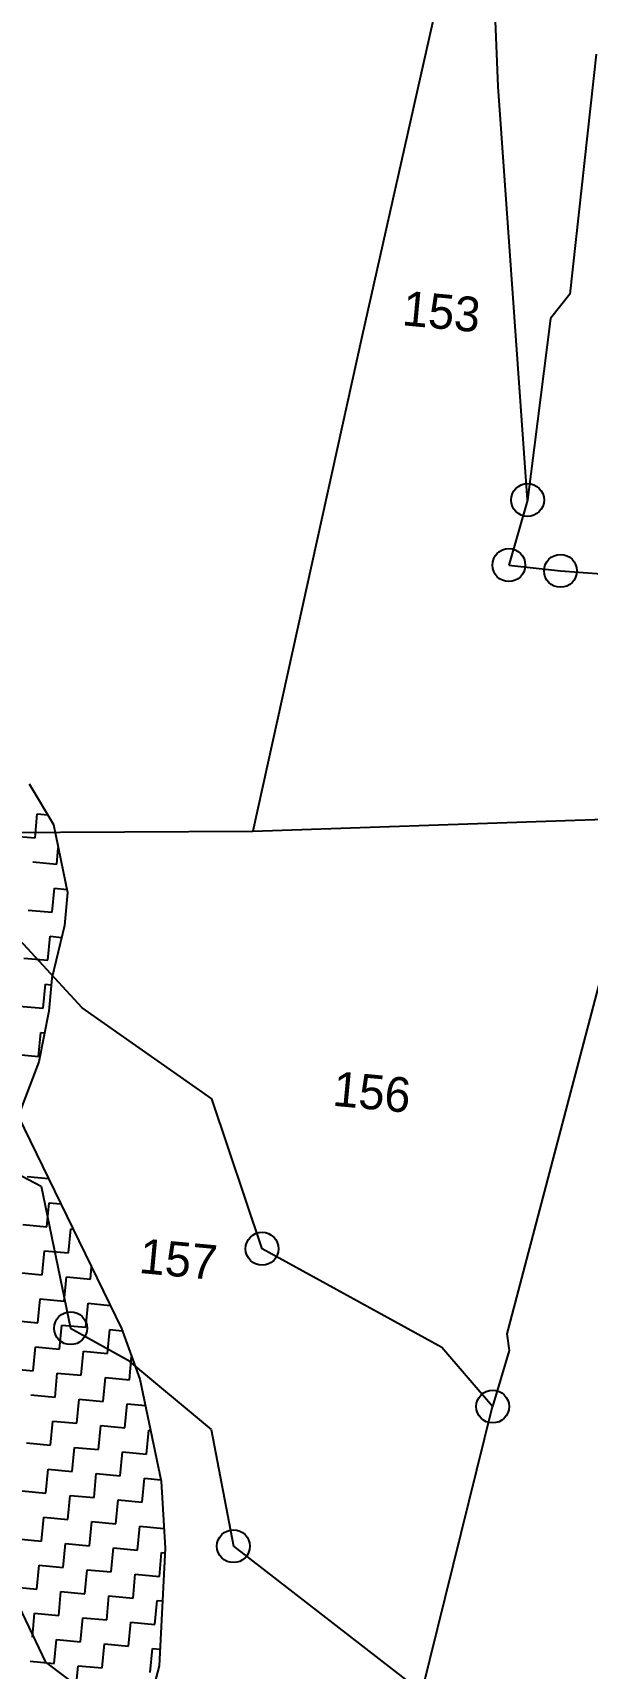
# Model space of a CAD drawing. Header units: metres. Extents: x 279090 to 282389, y 2073542 to 2078104.
# Drawn here: x 280161.1 to 280305, y 2076403.3 to 2076828.3 of the extents above; entities that cross this region are included whole.
import ezdxf
from ezdxf.enums import TextEntityAlignment as Align

# ---------------------------------------------------------------- set-up
doc = ezdxf.new("R2010")
doc.units = ezdxf.units.M
doc.header["$LTSCALE"] = 0.3
doc.header["$MEASUREMENT"] = 0
for name, color, linetype in [('POLY_HATCH', 12, 'Continuous'), ('POLY_PARCEL', 6, 'Continuous'), ('TEXT_PARCEL', 7, 'Continuous')]:
    doc.layers.add(name, color=color, linetype=linetype)
doc.styles.add('TEXT_MAP', font='', dxfattribs={"height": 1.8})
doc.styles.get('TEXT_MAP').set_extended_font_data('Kruti Dev 050')

msp = doc.modelspace()

# ---------------------------------------------------------------- linework, layer by layer
for centre in [(280289.56, 2076706.84), (280284.7, 2076689.94), (280298.1, 2076688.43), (280220.65, 2076512.3), (280170.96, 2076491.65), (280280.5, 2076471.3), (280213.22, 2076435.01)]:
    msp.add_circle(centre, 4.27)
at = {"layer": 'POLY_HATCH'}
for p, q in [((280160.19, 2076633.13), (280166.52, 2076622.54)), ((280166.52, 2076622.54), (280170.19, 2076604.86)), ((280170.19, 2076604.86), (280169.38, 2076596.27)), ((280169.38, 2076596.27), (280166.09, 2076582.58)), ((280166.09, 2076582.58), (280165.28, 2076573.99)), ((280165.28, 2076573.99), (280162.71, 2076560.9)), ((280162.71, 2076560.9), (280157.38, 2076546.73)), ((280157.38, 2076546.73), (280184.17, 2076491.54)), ((280184.17, 2076491.54), (280188.94, 2076478.43)), ((280188.94, 2076478.43), (280194.44, 2076451.91)), ((280194.44, 2076451.91), (280195.46, 2076434.48)), ((280195.46, 2076434.48), (280193.92, 2076403.96)), ((280193.92, 2076403.96), (280190.75, 2076391.6))]:
    msp.add_line(p, q, dxfattribs=at)
at = {"layer": 'POLY_HATCH', "linetype": 'Continuous'}
for p, q in [((280161.72, 2076619.03), (280162.31, 2076625.27)), ((280162.31, 2076625.27), (280165.04, 2076625.01)), ((280155.48, 2076619.62), (280161.72, 2076619.03)), ((280167.37, 2076612.2), (280167.77, 2076616.5)), ((280161.13, 2076612.79), (280167.37, 2076612.2)), ((280166.19, 2076599.72), (280166.78, 2076605.96)), ((280166.78, 2076605.96), (280170.02, 2076605.66)), ((280159.95, 2076600.31), (280166.19, 2076599.72)), ((280165.02, 2076587.25), (280165.61, 2076593.48)), ((280165.61, 2076593.48), (280168.64, 2076593.2)), ((280158.78, 2076587.83), (280165.02, 2076587.25)), ((280163.84, 2076574.77), (280164.43, 2076581.01)), ((280164.43, 2076581.01), (280165.93, 2076580.87)), ((280157.6, 2076575.36), (280163.84, 2076574.77)), ((280162.66, 2076562.29), (280163.25, 2076568.53)), ((280163.25, 2076568.53), (280164.19, 2076568.44)), ((280156.43, 2076562.88), (280162.66, 2076562.29)), ((280159.72, 2076531.09), (280165.22, 2076530.57)), ((280164.79, 2076518.03), (280165.38, 2076524.27)), ((280165.38, 2076524.27), (280168.43, 2076523.98)), ((280158.55, 2076518.61), (280164.79, 2076518.03)), ((280170.44, 2076511.2), (280171.03, 2076517.44)), ((280171.03, 2076517.44), (280171.63, 2076517.38)), ((280163.61, 2076505.55), (280164.2, 2076511.79)), ((280164.2, 2076511.79), (280170.44, 2076511.2)), ((280176.09, 2076504.37), (280176.39, 2076507.58)), ((280157.37, 2076506.14), (280163.61, 2076505.55)), ((280169.26, 2076498.72), (280169.85, 2076504.96)), ((280169.85, 2076504.96), (280176.09, 2076504.37)), ((280162.43, 2076493.07), (280163.02, 2076499.31)), ((280163.02, 2076499.31), (280169.26, 2076498.72)), ((280174.91, 2076491.89), (280175.5, 2076498.13)), ((280175.5, 2076498.13), (280181.24, 2076497.59)), ((280156.2, 2076493.66), (280162.43, 2076493.07)), ((280168.09, 2076486.24), (280168.67, 2076492.48)), ((280168.67, 2076492.48), (280174.91, 2076491.89)), ((280180.56, 2076485.07), (280181.15, 2076491.31)), ((280181.15, 2076491.31), (280184.37, 2076491)), ((280161.26, 2076480.59), (280161.85, 2076486.83)), ((280161.85, 2076486.83), (280168.09, 2076486.24)), ((280173.74, 2076479.42), (280174.33, 2076485.65)), ((280174.33, 2076485.65), (280180.56, 2076485.07)), ((280186.22, 2076478.24), (280186.79, 2076484.34)), ((280155.02, 2076481.18), (280161.26, 2076480.59)), ((280166.91, 2076473.76), (280167.5, 2076480)), ((280167.5, 2076480), (280173.74, 2076479.42)), ((280179.39, 2076472.59), (280179.98, 2076478.83)), ((280179.98, 2076478.83), (280186.22, 2076478.24)), ((280160.67, 2076474.35), (280166.91, 2076473.76)), ((280172.56, 2076466.94), (280173.15, 2076473.18)), ((280173.15, 2076473.18), (280179.39, 2076472.59)), ((280185.04, 2076465.76), (280185.63, 2076472)), ((280185.63, 2076472), (280190.36, 2076471.55)), ((280165.73, 2076461.29), (280166.32, 2076467.53)), ((280166.32, 2076467.53), (280172.56, 2076466.94)), ((280178.21, 2076460.11), (280178.8, 2076466.35)), ((280178.8, 2076466.35), (280185.04, 2076465.76)), ((280190.69, 2076458.93), (280191.28, 2076465.17)), ((280191.28, 2076465.17), (280191.7, 2076465.13)), ((280159.49, 2076461.87), (280165.73, 2076461.29)), ((280171.38, 2076454.46), (280171.97, 2076460.7)), ((280171.97, 2076460.7), (280178.21, 2076460.11)), ((280183.86, 2076453.28), (280184.45, 2076459.52)), ((280184.45, 2076459.52), (280190.69, 2076458.93)), ((280164.56, 2076448.81), (280165.15, 2076455.05)), ((280165.15, 2076455.05), (280171.38, 2076454.46)), ((280177.04, 2076447.63), (280177.62, 2076453.87)), ((280177.62, 2076453.87), (280183.86, 2076453.28)), ((280189.51, 2076446.46), (280190.1, 2076452.69)), ((280190.1, 2076452.69), (280194.36, 2076452.29)), ((280158.32, 2076449.4), (280164.56, 2076448.81)), ((280170.21, 2076441.98), (280170.8, 2076448.22)), ((280170.8, 2076448.22), (280177.04, 2076447.63)), ((280182.69, 2076440.8), (280183.27, 2076447.04)), ((280183.27, 2076447.04), (280189.51, 2076446.46)), ((280163.38, 2076436.33), (280163.97, 2076442.57)), ((280163.97, 2076442.57), (280170.21, 2076441.98)), ((280175.86, 2076435.15), (280176.45, 2076441.39)), ((280176.45, 2076441.39), (280182.69, 2076440.8)), ((280188.34, 2076433.98), (280188.93, 2076440.22)), ((280188.93, 2076440.22), (280195.16, 2076439.63)), ((280157.14, 2076436.92), (280163.38, 2076436.33)), ((280169.03, 2076429.5), (280169.62, 2076435.74)), ((280169.62, 2076435.74), (280175.86, 2076435.15)), ((280181.51, 2076428.33), (280182.1, 2076434.57)), ((280182.1, 2076434.57), (280188.34, 2076433.98)), ((280193.99, 2076427.15), (280194.58, 2076433.39)), ((280194.58, 2076433.39), (280195.4, 2076433.31)), ((280162.2, 2076423.85), (280162.79, 2076430.09)), ((280162.79, 2076430.09), (280169.03, 2076429.5)), ((280174.68, 2076422.67), (280175.27, 2076428.91)), ((280175.27, 2076428.91), (280181.51, 2076428.33)), ((280187.16, 2076421.5), (280187.75, 2076427.74)), ((280187.75, 2076427.74), (280193.99, 2076427.15)), ((280155.97, 2076424.44), (280162.2, 2076423.85)), ((280167.86, 2076417.02), (280168.44, 2076423.26)), ((280168.44, 2076423.26), (280174.68, 2076422.67)), ((280180.33, 2076415.85), (280180.92, 2076422.09)), ((280180.92, 2076422.09), (280187.16, 2076421.5)), ((280161.03, 2076411.37), (280161.62, 2076417.61)), ((280161.62, 2076417.61), (280167.86, 2076417.02)), ((280192.81, 2076414.67), (280193.4, 2076420.91)), ((280193.4, 2076420.91), (280194.77, 2076420.78)), ((280173.51, 2076410.2), (280174.1, 2076416.44)), ((280174.1, 2076416.44), (280180.33, 2076415.85)), ((280185.99, 2076409.02), (280186.57, 2076415.26)), ((280186.57, 2076415.26), (280192.81, 2076414.67)), ((280166.68, 2076404.55), (280167.27, 2076410.78)), ((280167.27, 2076410.78), (280173.51, 2076410.2)), ((280179.16, 2076403.37), (280179.75, 2076409.61)), ((280179.75, 2076409.61), (280185.99, 2076409.02)), ((280160.44, 2076405.13), (280166.68, 2076404.55)), ((280191.64, 2076402.19), (280192.22, 2076408.43)), ((280192.22, 2076408.43), (280194.14, 2076408.25)), ((280172.33, 2076397.72), (280172.92, 2076403.96)), ((280172.92, 2076403.96), (280179.16, 2076403.37))]:
    msp.add_line(p, q, dxfattribs=at)
at = {"layer": 'POLY_PARCEL'}
for p, q in [((280278.84, 2076892.67), (280246.43, 2076748.81)), ((280281.9, 2076814.29), (280278.84, 2076892.67)), ((280307.32, 2076822.69), (280300.53, 2076760.34)), ((280289.56, 2076706.84), (280281.9, 2076814.29)), ((280300.53, 2076760.34), (280295.53, 2076754.01)), ((280295.53, 2076754.01), (280289.56, 2076706.84)), ((280246.43, 2076748.81), (280218.22, 2076620.77)), ((280289.56, 2076706.84), (280284.7, 2076689.94)), ((280284.7, 2076689.94), (280298.1, 2076688.43)), ((280298.1, 2076688.43), (280330.5, 2076686.07)), ((280218.22, 2076620.77), (280319.39, 2076624.22)), ((280319.39, 2076624.22), (280284.19, 2076490.23)), ((280132.07, 2076620.34), (280218.22, 2076620.77)), ((280173.95, 2076574.89), (280132.07, 2076620.34)), ((280207.62, 2076551.29), (280173.95, 2076574.89)), ((280220.65, 2076512.3), (280207.62, 2076551.29)), ((280133.62, 2076544.2), (280163.28, 2076528.54)), ((280163.28, 2076528.54), (280170.96, 2076491.65)), ((280267.33, 2076486.62), (280220.65, 2076512.3)), ((280170.96, 2076491.65), (280185.69, 2076483.42)), ((280284.19, 2076490.23), (280284.79, 2076485.83)), ((280280.5, 2076471.3), (280267.33, 2076486.62)), ((280284.79, 2076485.83), (280280.5, 2076471.3)), ((280185.69, 2076483.42), (280207.4, 2076465.32)), ((280262.12, 2076397.11), (280280.5, 2076471.3)), ((280207.4, 2076465.32), (280213.22, 2076435.01)), ((280164.55, 2076404.87), (280143.4, 2076449.19)), ((280213.22, 2076435.01), (280262.12, 2076397.11)), ((280211.75, 2076369.31), (280164.55, 2076404.87))]:
    msp.add_line(p, q, dxfattribs=at)

# ---------------------------------------------------------------- texts
at = {"layer": 'TEXT_PARCEL', "style": 'TEXT_MAP'}
for s, p in [('153', (280267.24, 2076755.83)), ('156', (280249.17, 2076553.04)), ('157', (280198.92, 2076509.52))]:
    msp.add_text(s, height=9.024, rotation=354.6152, dxfattribs=at).set_placement(p, align=Align.MIDDLE)

doc.saveas('drawing.dxf')
